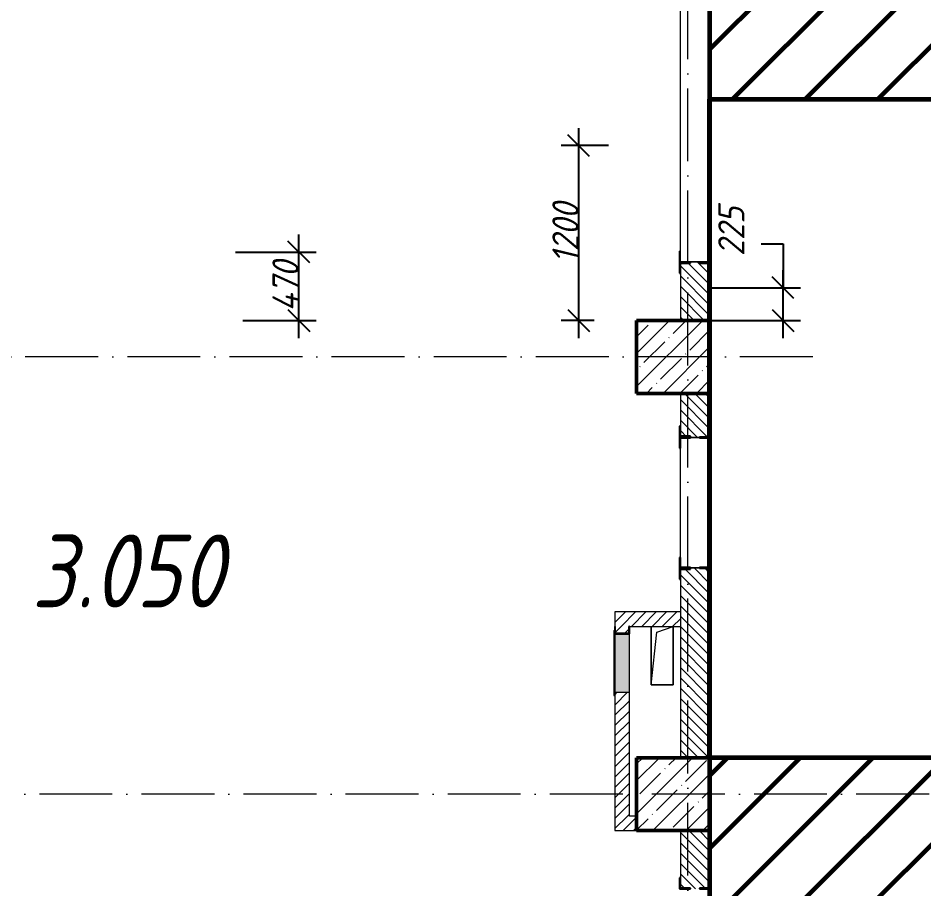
# Model space of a CAD drawing. Header units: millimetres. Extents: x -606178 to 312196, y -19338 to 632709.
# Drawn here: x -139856 to -133645, y 483625 to 489600 of the extents above; entities that cross this region are included whole.
import ezdxf

# ---------------------------------------------------------------- set-up
doc = ezdxf.new("R2010")
doc.units = ezdxf.units.MM
doc.linetypes.add('50_200_ШТРИХ_1Т_ш5_п1_п1_', pattern=[700, 500, -100, 0, -100])
for name, color, linetype, lineweight in [('6.4.1) Окр пт с инж. ПТ2.16', 3, 'Continuous', 60), ('A-____-____-DIMS', 7, 'Continuous', 9), ('A-FLOR-____-OTLN', 7, 'Continuous', 9), ('A-GENM-____-MCUT', 7, 'Continuous', 25), ('A-GENM-____-OTLN', 7, 'Continuous', 9), ('A-GENM-____-OTLN-1', 7, 'Continuous', 25), ('A-GLAZ-____-OTLN', 7, 'Continuous', 9), ('A-WALL-____-MCUT-3', 7, 'Continuous', 9), ('A-WALL-____-PATT-1', 7, 'Continuous', 9), ('A-WALL-FNSH-MCUT-1', 7, 'Continuous', 9), ('I-WALL-____-OTLN', 7, 'Continuous', 9), ('S-COLS-____-MCUT', 7, 'Continuous', 50), ('S-COLS-____-OTLN', 7, 'Continuous', 9), ('S-GRID-____-OTLN-1', 7, '50_200_ШТРИХ_1Т_ш5_п1_п1_', 9), ('Марки помещений', 7, 'Continuous', 9)]:
    doc.layers.add(name, color=color, linetype=linetype, lineweight=lineweight)
doc.layers.add('A-GLAZ-____-OTLN-1', color=7, linetype='Continuous', lineweight=9, true_color=0xc0c0c0)
doc.styles.add('ISOCPEUR_I_10', font='isocpeui.ttf', dxfattribs={"width": 0.9, "height": 180})
doc.styles.add('ISOCPEUR_I_2', font='isocpeui.ttf', dxfattribs={"width": 0.85, "height": 2.3})
doc.dimstyles.new('ISO-1_8_0_9К_СРЕДНИЙ_Кладочные_3', dxfattribs={"dimscale": 304.8, "dimtxt": 179.276612, "dimasz": 0.492126, "dimexe": 0.393701, "dimexo": 0, "dimgap": 0, "dimtad": 1, "dimdec": 3, "dimrnd": 0.001, "dimdsep": 46, "dimtxsty": 'ISOCPEUR_I_10', "dimblk1": 'OBLIQUE', "dimblk2": 'OBLIQUE', "dimsah": 1, "dimcen": 0.09, "dimdle": 0.393701, "dimazin": 0, "dimtfac": 1, "dimtdec": 4, "dimtix": 1, "dimtmove": 0, "dimatfit": 3, "dimfxl": 1, "dimtvp": 1, "dimtolj": 1, "dimtzin": 0, "dimarcsym": 2})
doc.dimstyles.new('ISO-1_8_0_9К_СРЕДНИЙ_Кладочные_4', dxfattribs={"dimscale": 304.8, "dimtxt": 179.276612, "dimasz": 0.492126, "dimexe": 0.393701, "dimexo": 0, "dimgap": 0, "dimtad": 1, "dimdec": 3, "dimrnd": 0.001, "dimdsep": 46, "dimtxsty": 'ISOCPEUR_I_10', "dimblk1": 'OBLIQUE', "dimblk2": 'OBLIQUE', "dimsah": 1, "dimcen": 0.09, "dimdle": 0.393701, "dimazin": 0, "dimtfac": 1, "dimtdec": 4, "dimtix": 1, "dimtmove": 1, "dimatfit": 3, "dimfxl": 1, "dimtvp": 1, "dimtolj": 1, "dimtzin": 0, "dimarcsym": 2})
pattern_1 = [(135, (-140714.89, 451794.26), (-35.35534, -35.35534), [])]
pattern_2 = [(45, (-140714.89, 451794.26), (-35.35534, 35.35534), [])]

# ---------------------------------------------------------------- blocks, each defined once
blk = doc.blocks.new('BSC_Колонна _Прямоугольная - 500х500-V42-АР1_План отверстий 3 этажа в осях 1-64_А-ГГ')
at = {"layer": 'S-COLS-____-OTLN'}
h = blk.add_hatch(dxfattribs=at)
h.set_pattern_fill('FP_79', color=256, style=0, pattern_type=2)
h.set_pattern_definition([(45, (-5350, -32481.04), (-114.04925, 114.04925), []), (45, (-5235.95, -32481.04), (-114.04925, 114.04925), [201.613, -40.323, 3.353, -36.97])])
h.paths.add_polyline_path([(-250, -250), (250, -250), (250, 250), (-250, 250)], flags=0)
at = {"layer": 'S-COLS-____-MCUT'}
for p, q in [((250, 250), (-250, 250)), ((-250, 250), (-250, -250)), ((250, -250), (250, 250)), ((-250, -250), (250, -250))]:
    blk.add_line(p, q, dxfattribs=at)
blk = doc.blocks.new('BSC_Колонна _Прямоугольная - 500х500-V54-АР1_План отверстий 3 этажа в осях 1-64_А-ГГ')
at = {"layer": 'S-COLS-____-OTLN'}
h = blk.add_hatch(dxfattribs=at)
h.set_pattern_fill('FP_91', color=256, style=0, pattern_type=2)
h.set_pattern_definition([(45, (-5350, -35481.04), (-114.04925, 114.04925), []), (45, (-5235.95, -35481.04), (-114.04925, 114.04925), [201.613, -40.323, 3.353, -36.97])])
h.paths.add_polyline_path([(-250, -250), (250, -250), (250, 250), (-250, 250)], flags=0)
at = {"layer": 'S-COLS-____-MCUT'}
for p, q in [((250, 250), (-250, 250)), ((-250, 250), (-250, -250)), ((250, -250), (250, 250)), ((-250, -250), (250, -250))]:
    blk.add_line(p, q, dxfattribs=at)
blk = doc.blocks.new('154_Стойка_СКБ_Уголок - СМ-2480_200-28447058-АР1_План отверстий 3 этажа в осях 1-64_А-ГГ')
at = {"layer": 'A-GENM-____-MCUT'}
for p, q in [((125, 156), (125, 81)), ((200, 156), (125, 156)), ((131, 81), (131, 150)), ((131, 150), (200, 150)), ((200, 150), (200, 156)), ((125, 81), (131, 81)), ((131, 19), (125, 19)), ((125, 19), (125, -56)), ((131, -50), (131, 19)), ((125, -56), (200, -56)), ((200, -50), (131, -50)), ((200, -56), (200, -50))]:
    blk.add_line(p, q, dxfattribs=at)
blk = doc.blocks.new('Стойка_Влож_Полоса боковая - Полоса-28346330-АР1_План отверстий 3 этажа в осях 1-64_А-ГГ')
at = {"layer": 'A-GENM-____-OTLN'}
for p, q in [((-5, -31), (-5, 31)), ((0, 31), (0, -31))]:
    blk.add_line(p, q, dxfattribs=at)
blk = doc.blocks.new('Стойка_Влож_Уголок - Уголок-28346305-АР1_План отверстий 3 этажа в осях 1-64_А-ГГ')
at = {"layer": 'A-GENM-____-MCUT'}
for p, q in [((75, 75), (0, 75)), ((6, 69), (75, 69)), ((6, 0), (6, 69)), ((75, 69), (75, 75)), ((0, 0), (6, 0))]:
    blk.add_line(p, q, dxfattribs=at)
blk = doc.blocks.new('Стойка_Влож_Уголок - Уголок-28346304-АР1_План отверстий 3 этажа в осях 1-64_А-ГГ')
at = {"layer": 'A-GENM-____-MCUT'}
for p, q in [((6, 0), (0, 0)), ((6, -69), (6, 0)), ((0, -75), (75, -75)), ((75, -69), (6, -69)), ((75, -75), (75, -69))]:
    blk.add_line(p, q, dxfattribs=at)
blk = doc.blocks.new('154_Стойка_СКБ_Уголок - СМ-2480_200-28346303-АР1_План отверстий 3 этажа в осях 1-64_А-ГГ')
at = {"layer": 'A-GENM-____-MCUT'}
for p, q in [((125, 156), (125, 81)), ((200, 156), (125, 156)), ((131, 81), (131, 150)), ((131, 150), (200, 150)), ((200, 150), (200, 156)), ((125, 81), (131, 81)), ((131, 19), (125, 19)), ((125, 19), (125, -56)), ((131, -50), (131, 19)), ((125, -56), (200, -56)), ((200, -50), (131, -50)), ((200, -56), (200, -50))]:
    blk.add_line(p, q, dxfattribs=at)
blk = doc.blocks.new('Стойка_Влож_Полоса боковая - Полоса-28213942-АР1_План отверстий 3 этажа в осях 1-64_А-ГГ')
at = {"layer": 'A-GENM-____-OTLN'}
for p, q in [((-5, 60), (0, 60)), ((-5, -60), (-5, 60)), ((0, 31), (0, -31)), ((0, -60), (-5, -60))]:
    blk.add_line(p, q, dxfattribs=at)
blk = doc.blocks.new('Стойка_Влож_Уголок_Опорный - Уголок-28213941-АР1_План отверстий 3 этажа в осях 1-64_А-ГГ')
at = {"layer": 'A-GENM-____-OTLN'}
for p, q in [((-212, -6), (-212, 0)), ((0, 0), (0, -6)), ((-212, -75), (-212, -6)), ((-212, -6), (-206, -6)), ((-6, -6), (0, -6)), ((0, -6), (0, -75)), ((-212, -75), (-206, -75)), ((-6, -75), (0, -75))]:
    blk.add_line(p, q, dxfattribs=at)
blk = doc.blocks.new('Фахверк_СКБ_Уголок - 200_3960-28268576-АР1_План отверстий 3 этажа в осях 1-64_А-ГГ')
at = {"layer": 'A-GENM-____-MCUT'}
for p, q in [((200, 156), (125, 156)), ((125, 156), (125, 81)), ((131, 81), (131, 150)), ((131, 150), (200, 150)), ((200, 150), (200, 156)), ((125, 81), (131, 81)), ((131, 19), (125, 19)), ((125, 19), (125, -56)), ((131, -50), (131, 19)), ((125, -56), (200, -56)), ((200, -50), (131, -50)), ((200, -56), (200, -50))]:
    blk.add_line(p, q, dxfattribs=at)
blk = doc.blocks.new('AR_Отверстие Ниша - Лючок-32405374-АР1_План отверстий 3 этажа в осях 1-64_А-ГГ')
at = {"layer": 'A-GLAZ-____-OTLN'}
blk.add_hatch(color=256, dxfattribs=at).paths.add_polyline_path([(200, -47), (200, 50), (-200, 50), (-200, -50), (200, -50)], flags=0)
for p, q in [((200, 50), (-200, 50)), ((200, -50), (200, 50)), ((-200, -50), (200, -50))]:
    blk.add_line(p, q, dxfattribs=at)
blk = doc.blocks.new('Л_Общий_Лючок - Лючок-29684370-АР1_План отверстий 3 этажа в осях 1-64_А-ГГ')
at = {"layer": 'A-GLAZ-____-OTLN-1'}
blk.add_hatch(color=256, dxfattribs=at).paths.add_polyline_path([(-24, 6), (-24, 0), (424, 0), (424, 6), (0, 6)], flags=0)
at = {"layer": 'A-GLAZ-____-OTLN'}
for p, q in [((424, 6), (-24, 6)), ((-24, 6), (-24, 0)), ((424, 6), (424, 0))]:
    blk.add_line(p, q, dxfattribs=at)
blk = doc.blocks.new('154_Фахверк_СКБ_Швеллер - Тип_100_3960_зеркало-29769493-АР1_План отверстий 3 этажа в осях 1-64_А-ГГ')
at = {"layer": 'A-GENM-____-MCUT'}
for p, q in [((175, 50), (125, 50)), ((125, 50), (125, -50)), ((128, 47), (175, 47)), ((128, -47), (128, 47)), ((175, 47), (175, 50)), ((125, -50), (175, -50)), ((175, -47), (128, -47)), ((175, -50), (175, -47))]:
    blk.add_line(p, q, dxfattribs=at)
blk = doc.blocks.new('AR_Отверстие прямоугольное _в плите_ - AR_Отверстие прямоугольное _в плите_-30459278-АР1_План отверстий 3 этажа в осях 1-64_А-ГГ')
at = {"layer": 'A-GENM-____-OTLN'}
for p, q in [((-75, 200), (-75, -200)), ((-37.5, 162.5), (75, 200)), ((75, -200), (75, 200)), ((-75, -200), (-37.5, 162.5)), ((-75, -200), (75, -200))]:
    blk.add_line(p, q, dxfattribs=at)
blk = doc.blocks.new('_Oblique')
at = {"color": 0, "linetype": 'ByBlock', "lineweight": -2}
blk.add_line((-0.5, -0.5), (0.5, 0.5), dxfattribs=at)
blk = doc.blocks.new('*D5115')
at = {"layer": 'A-____-____-DIMS', "color": 0, "lineweight": -2, "transparency": 16777216}
for p, q in [((-136012.9, 488845.3), (-136012.9, 487405.3)), ((-135808.9, 488725.3), (-136132.9, 488725.3)), ((-135906.9, 487525.3), (-136132.9, 487525.3))]:
    blk.add_line(p, q, dxfattribs=at)
at = {"layer": 'Defpoints', "color": 0, "transparency": 16777216}
for p in [(-135808.9, 488725.3), (-136012.9, 487525.3), (-135906.9, 487525.3)]:
    blk.add_point(p, dxfattribs=at)
at = {"layer": 'A-____-____-DIMS', "color": 0, "lineweight": -2, "transparency": 16777216, "xscale": 150, "yscale": 150, "zscale": 150}
for p, rotation in [((-136012.9, 488725.3), 90), ((-136012.9, 487525.3), 270)]:
    blk.add_blockref('_Oblique', p, dxfattribs=dict(at, rotation=rotation))
at = {"layer": 'A-____-____-DIMS', "color": 0, "transparency": 16777216, "insert": (-136102.9, 488125.3), "char_height": 180, "width": 504.733, "attachment_point": 5, "rotation": 90, "style": 'ISOCPEUR_I_10'}
blk.add_mtext('\\A1;1200', dxfattribs=at)
blk = doc.blocks.new('*D5116')
at = {"layer": 'A-____-____-DIMS', "color": 0, "lineweight": -2, "transparency": 16777216}
for p, q in [((-137931.4, 487405.3), (-137931.4, 488115.3)), ((-138366.2, 487995.3), (-137811.4, 487995.3)), ((-138314.9, 487525.3), (-137811.4, 487525.3))]:
    blk.add_line(p, q, dxfattribs=at)
at = {"layer": 'Defpoints', "color": 0, "transparency": 16777216}
for p in [(-138366.2, 487995.3), (-137931.4, 487995.3), (-138314.9, 487525.3)]:
    blk.add_point(p, dxfattribs=at)
at = {"layer": 'A-____-____-DIMS', "color": 0, "lineweight": -2, "transparency": 16777216, "xscale": 150, "yscale": 150, "zscale": 150}
for p, rotation in [((-137931.4, 487995.3), 90), ((-137931.4, 487525.3), 270)]:
    blk.add_blockref('_Oblique', p, dxfattribs=dict(at, rotation=rotation))
at = {"layer": 'A-____-____-DIMS', "color": 0, "transparency": 16777216, "insert": (-138022.6, 487760.3), "char_height": 180, "width": 426.127, "attachment_point": 5, "rotation": 90, "style": 'ISOCPEUR_I_10'}
blk.add_mtext('\\A1;470', dxfattribs=at)
blk = doc.blocks.new('*D5195')
at = {"layer": 'A-____-____-DIMS', "color": 0, "lineweight": -2, "transparency": 16777216}
for p, q in [((-134761, 488051.8), (-134611, 488051.8)), ((-134611, 488051.8), (-134611, 487750.3)), ((-134611, 487405.3), (-134611, 487870.3)), ((-135114.9, 487750.3), (-134491, 487750.3)), ((-135114.9, 487525.3), (-134491, 487525.3))]:
    blk.add_line(p, q, dxfattribs=at)
at = {"layer": 'Defpoints', "color": 0, "transparency": 16777216}
for p in [(-135114.9, 487750.3), (-134611, 487750.3), (-135114.9, 487525.3)]:
    blk.add_point(p, dxfattribs=at)
at = {"layer": 'A-____-____-DIMS', "color": 0, "lineweight": -2, "transparency": 16777216, "xscale": 150, "yscale": 150, "zscale": 150}
for p, rotation in [((-134611, 487750.3), 90), ((-134611, 487525.3), 270)]:
    blk.add_blockref('_Oblique', p, dxfattribs=dict(at, rotation=rotation))
at = {"layer": 'A-____-____-DIMS', "color": 0, "transparency": 16777216, "insert": (-135055.4, 487967), "char_height": 180, "width": 409.578, "attachment_point": 1, "rotation": 90, "line_spacing_factor": 1.149209, "style": 'ISOCPEUR_I_10'}
blk.add_mtext('\\A1;225', dxfattribs=at)

msp = doc.modelspace()

# ---------------------------------------------------------------- hatches: boundary and pattern name
at = {"layer": '6.4.1) Окр пт с инж. ПТ2.16'}
h = msp.add_hatch(dxfattribs=at)
h.set_pattern_fill('ANSI31', color=256, scale=111)
h.paths.add_polyline_path([(-126614.891, 499025.3011), (-126614.891, 499175.3011), (-126814.891, 499175.3011), (-126814.891, 499275.3011), (-127239.891, 499275.3011), (-127239.891, 499269.3011), (-127314.891, 499269.3011), (-129114.891, 499270.6857), (-129114.891, 499269.3011), (-129189.891, 499269.3011), (-130614.891, 499270.7442), (-130614.891, 499025.3011), (-130614.891, 498700.3011), (-130608.891, 498700.3011), (-130608.891, 498625.3011), (-130610.68, 497000.3011), (-130608.891, 497000.3011), (-130608.891, 496931.3011), (-130608.891, 496925.3011), (-130608.891, 496850.3011), (-130614.891, 493175.3011), (-135114.891, 493175.3011), (-135114.891, 489800.3011), (-135108.891, 489800.3011), (-135108.891, 489725.3011), (-135109.4294, 489043.3075), (-131114.891, 489043.3075), (-131114.891, 493100.3011), (-126814.891, 493100.3011), (-126364.891, 493100.3011), (-126364.891, 493225.3011), (-126370.891, 493225.3011), (-126370.891, 493300.3011), (-126370.0625, 494125.3011), (-126370.891, 494125.3011), (-126370.891, 494200.3011), (-126370.891, 494275.3011), (-126365.191, 499025.3011)])
h.paths.add_polyline_path([(-126814.891, 493100.3011), (-131114.891, 493100.3011), (-131114.891, 490525.3011), (-130614.891, 490525.3011), (-130614.891, 490025.3011), (-131114.891, 490025.3011), (-131114.891, 489043.3075), (-126814.891, 489043.3075)], flags=17)
h = msp.add_hatch(dxfattribs=at)
h.set_pattern_fill('ANSI31', color=256, scale=111)
h.paths.add_polyline_path([(-126814.891, 484825.3011), (-126364.891, 484825.3011), (-126364.891, 486725.3011), (-126814.891, 486725.3011), (-126814.891, 489043.3075), (-131114.891, 489043.3075), (-131114.891, 484525.3011), (-130614.891, 484525.3011), (-130614.891, 484025.3011), (-126814.891, 484025.3011), (-126814.891, 484525.3011)])
h.paths.add_polyline_path([(-126820.891, 483425.3011), (-126820.891, 483500.3011), (-126818.5136, 484025.3011), (-130614.891, 484025.3011), (-130614.891, 482125.3011), (-126814.891, 482125.3011), (-126814.891, 482200.3011), (-126820.891, 482200.3011), (-126820.891, 482275.3011), (-126818.1851, 483425.3011)])
h.paths.add_polyline_path([(-130614.891, 484025.3011), (-131114.891, 484025.3011), (-131114.891, 484525.3011), (-135114.891, 484525.3011), (-135114.891, 484025.3011), (-135114.891, 482125.3011), (-130614.891, 482125.3011)])
at = {"layer": 'A-WALL-____-PATT-1'}
h = msp.add_hatch(dxfattribs=at)
h.set_pattern_fill('FP_6', color=256, style=0, pattern_type=2)
h.set_pattern_definition(pattern_1)
h.paths.add_polyline_path([(-135154.891, 487525.3011), (-135114.891, 487525.3011), (-135114.891, 487919.3011), (-135183.891, 487919.3011), (-135183.891, 487925.3011), (-135245.891, 487925.3011), (-135245.891, 487919.3011), (-135314.891, 487919.3011), (-135314.891, 487525.3011), (-135274.891, 487525.3011)], flags=0)
h.paths.add_polyline_path([(-135245.891, 489725.3011), (-135183.891, 489725.3011), (-135183.891, 489731.3011), (-135114.891, 489731.3011), (-135114.891, 490025.3011), (-135314.891, 490025.3011), (-135314.891, 489731.3011), (-135245.891, 489731.3011)], flags=0)
h = msp.add_hatch(dxfattribs=at)
h.set_pattern_fill('FP_6', color=256, style=0, pattern_type=2)
h.set_pattern_definition(pattern_1)
h.paths.add_polyline_path([(-135114.891, 484525.3011), (-135114.891, 485825.3011), (-135314.891, 485825.3011), (-135314.891, 484525.3011)], flags=0)
h.paths.add_polyline_path([(-135274.891, 486725.3011), (-135114.891, 486725.3011), (-135114.891, 487025.3011), (-135314.891, 487025.3011), (-135314.891, 486725.3011)], flags=0)
h = msp.add_hatch(dxfattribs=at)
h.set_pattern_fill('FP_5', color=256, style=0, pattern_type=2)
h.set_pattern_definition(pattern_2)
h.paths.add_polyline_path([(-135314.891, 485425.3011), (-135314.891, 485525.3011), (-135764.891, 485525.3011), (-135764.891, 485425.3011), (-135426.175, 485425.3011)], flags=0)
h = msp.add_hatch(dxfattribs=at)
h.set_pattern_fill('FP_5', color=256, style=0, pattern_type=2)
h.set_pattern_definition(pattern_2)
h.paths.add_polyline_path([(-135764.891, 484125.3011), (-135664.891, 484125.3011), (-135664.891, 484975.3011), (-135764.891, 484975.3011)], flags=0)
h.paths.add_polyline_path([(-135667.891, 485378.3011), (-135667.891, 485425.3011), (-135761.891, 485425.3011), (-135761.891, 485378.3011)], flags=0)
h = msp.add_hatch(dxfattribs=at)
h.set_pattern_fill('FP_5', color=256, style=0, pattern_type=2)
h.set_pattern_definition(pattern_2)
h.paths.add_polyline_path([(-135764.891, 484025.3011), (-135614.891, 484025.3011), (-135614.891, 484125.3011), (-135764.891, 484125.3011)], flags=0)
h = msp.add_hatch(dxfattribs=at)
h.set_pattern_fill('FP_6', color=256, style=0, pattern_type=2)
h.set_pattern_definition(pattern_1)
h.paths.add_polyline_path([(-135114.891, 478525.3011), (-135114.891, 481919.3011), (-135183.891, 481919.3011), (-135183.891, 481925.3011), (-135245.891, 481925.3011), (-135245.891, 481919.3011), (-135314.891, 481919.3011), (-135314.891, 478525.3011)], flags=0)
h.paths.add_polyline_path([(-135183.891, 483625.3011), (-135183.891, 483631.3011), (-135114.891, 483631.3011), (-135114.891, 484025.3011), (-135314.891, 484025.3011), (-135314.891, 483631.3011), (-135245.891, 483631.3011), (-135245.891, 483625.3011)], flags=0)

# ---------------------------------------------------------------- linework, layer by layer
msp.add_lwpolyline([(-135114.891, 461325.3011), (-131145.212, 461325.3011), (-131145.212, 493175.3011), (-135114.891, 493175.3011)], close=True)
at = {"layer": '6.4.1) Окр пт с инж. ПТ2.16'}
for points in [[(-135114.891, 482125.3011), (-126364.891, 482125.3011), (-126364.891, 499275.3011), (-135114.891, 499275.3011)], [(-131114.891, 484525.3011), (-135114.891, 484525.3011), (-135114.891, 489043.3075), (-131114.891, 489043.3075)]]:
    msp.add_lwpolyline(points, close=True, dxfattribs=at)
at = {"layer": 'A-FLOR-____-OTLN'}
for p, q in [((-135514.891, 485025.3011), (-135514.891, 485425.3011)), ((-135364.891, 485425.3011), (-135364.891, 485025.3011)), ((-135364.891, 485025.3011), (-135514.891, 485025.3011))]:
    msp.add_line(p, q, dxfattribs=at)
at = {"layer": 'A-WALL-____-MCUT-3'}
for p, q in [((-135314.891, 487850.3011), (-135314.891, 487525.3011)), ((-135114.891, 487525.3011), (-135114.891, 487850.3011)), ((-135314.891, 487025.3011), (-135314.891, 486725.3011)), ((-135114.891, 486725.3011), (-135114.891, 487025.3011)), ((-135314.891, 485825.3011), (-135314.891, 484525.3011)), ((-135114.891, 484525.3011), (-135114.891, 485825.3011)), ((-135314.891, 484025.3011), (-135314.891, 483700.3011)), ((-135114.891, 483700.3011), (-135114.891, 484025.3011))]:
    msp.add_line(p, q, dxfattribs=at)
at = {"layer": 'A-WALL-FNSH-MCUT-1'}
for p, q in [((-135314.891, 485525.3011), (-135764.891, 485525.3011)), ((-135764.891, 485525.3011), (-135764.891, 485425.3011)), ((-135664.891, 485425.3011), (-135314.891, 485425.3011)), ((-135764.891, 484975.3011), (-135764.891, 484025.3011)), ((-135664.891, 484125.3011), (-135664.891, 484975.3011)), ((-135614.891, 484125.3011), (-135664.891, 484125.3011)), ((-135764.891, 484025.3011), (-135614.891, 484025.3011))]:
    msp.add_line(p, q, dxfattribs=at)
at = {"layer": 'I-WALL-____-OTLN'}
for p, q in [((-135314.891, 487925.3011), (-135314.891, 489725.3011)), ((-135114.891, 487955.3011), (-135114.891, 487925.3011)), ((-135314.891, 485900.3011), (-135314.891, 486650.3011))]:
    msp.add_line(p, q, dxfattribs=at)
at = {"layer": 'S-GRID-____-OTLN-1'}
for p, q in [((-135264.891, 447311.6528), (-135264.891, 501675.2188)), ((-134406.4051, 487275.3011), (-145383.6612, 487275.3011)), ((-114007.1518, 484275.3011), (-145383.6612, 484275.3011))]:
    msp.add_line(p, q, dxfattribs=at)

# ---------------------------------------------------------------- block references
at = {"layer": 'A-GENM-____-OTLN'}
for name, p, rotation in [('Стойка_Влож_Уголок_Опорный - Уголок-28213941-АР1_План отверстий 3 этажа в осях 1-64_А-ГГ', (-135320.891, 487925.3011), 180), ('Стойка_Влож_Полоса боковая - Полоса-28213942-АР1_План отверстий 3 этажа в осях 1-64_А-ГГ', (-135214.891, 487925.3011), 269.9999999999999), ('Стойка_Влож_Уголок - Уголок-28346305-АР1_План отверстий 3 этажа в осях 1-64_А-ГГ', (-135245.891, 486725.3011), 89.99999999999991), ('Стойка_Влож_Полоса боковая - Полоса-28346330-АР1_План отверстий 3 этажа в осях 1-64_А-ГГ', (-135214.891, 486725.3011), 89.99999999999991), ('Стойка_Влож_Уголок - Уголок-28346304-АР1_План отверстий 3 этажа в осях 1-64_А-ГГ', (-135245.891, 485825.3011), 270.0000000000002), ('Стойка_Влож_Полоса боковая - Полоса-28346330-АР1_План отверстий 3 этажа в осях 1-64_А-ГГ', (-135214.891, 485825.3011), 269.9999999999999)]:
    msp.add_blockref(name, p, dxfattribs=dict(at, rotation=rotation))
msp.add_blockref('AR_Отверстие прямоугольное _в плите_ - AR_Отверстие прямоугольное _в плите_-30459278-АР1_План отверстий 3 этажа в осях 1-64_А-ГГ', (-135439.891, 485225.3011), dxfattribs=at)
at = {"layer": 'A-GENM-____-OTLN-1'}
for name, p, rotation in [('154_Стойка_СКБ_Уголок - СМ-2480_200-28346303-АР1_План отверстий 3 этажа в осях 1-64_А-ГГ', (-135264.891, 488050.3011), 269.9999999999999), ('154_Стойка_СКБ_Уголок - СМ-2480_200-28447058-АР1_План отверстий 3 этажа в осях 1-64_А-ГГ', (-135264.891, 486850.3011), 269.9999999999999), ('154_Стойка_СКБ_Уголок - СМ-2480_200-28447058-АР1_План отверстий 3 этажа в осях 1-64_А-ГГ', (-135164.891, 485700.3011), 89.99999999999991), ('154_Фахверк_СКБ_Швеллер - Тип_100_3960_зеркало-29769493-АР1_План отверстий 3 этажа в осях 1-64_А-ГГ', (-135714.891, 485250.3011), 89.99999999999993), ('Фахверк_СКБ_Уголок - 200_3960-28268576-АР1_План отверстий 3 этажа в осях 1-64_А-ГГ', (-135164.891, 483500.3011), 89.99999999999991)]:
    msp.add_blockref(name, p, dxfattribs=dict(at, rotation=rotation))
at = {"layer": 'A-GLAZ-____-OTLN'}
for name, p, rotation in [('Л_Общий_Лючок - Лючок-29684370-АР1_План отверстий 3 этажа в осях 1-64_А-ГГ', (-135764.891, 484975.3011), 89.99999999999991), ('AR_Отверстие Ниша - Лючок-32405374-АР1_План отверстий 3 этажа в осях 1-64_А-ГГ', (-135714.891, 485175.3011), 269.9999999999999)]:
    msp.add_blockref(name, p, dxfattribs=dict(at, rotation=rotation))
at = {"layer": 'S-COLS-____-OTLN'}
for name, p in [('BSC_Колонна _Прямоугольная - 500х500-V54-АР1_План отверстий 3 этажа в осях 1-64_А-ГГ', (-135364.891, 487275.3011)), ('BSC_Колонна _Прямоугольная - 500х500-V42-АР1_План отверстий 3 этажа в осях 1-64_А-ГГ', (-135364.891, 484275.3011))]:
    msp.add_blockref(name, p, dxfattribs=at)

# ---------------------------------------------------------------- texts
at = {"layer": 'Марки помещений', "insert": (-139763.6625, 486056.7278), "char_height": 500, "width": 785.65375, "attachment_point": 1, "style": 'ISOCPEUR_I_2'}
msp.add_mtext('3.050', dxfattribs=at)

# ---------------------------------------------------------------- dimensions: what is measured, and where the dimension line sits
at = {"layer": 'A-____-____-DIMS'}
for base, p1, p2, override, picture, middle in [((-136012.9216, 487525.3011), (-135808.8823, 488725.3011), (-135906.8556, 487525.3011), {"dimpost": '<>', "dimfxl": 1203.992842}, '*D5115', (-136102.9216, 488125.3011)), ((-137931.4192, 487995.3011), (-138314.891, 487525.3011), (-138366.1767, 487995.3011), {"dimpost": '<>', "dimfxl": 472.789834}, '*D5116', (-138022.5783, 487760.3011))]:
    dim = msp.add_linear_dim(base=base, p1=p1, p2=p2, angle=90, dimstyle='ISO-1_8_0_9К_СРЕДНИЙ_Кладочные_3', override=override, dxfattribs=at)
    dim.commit()
    dim.dimension.update_dxf_attribs({"geometry": picture, "text_midpoint": middle})
dim = msp.add_linear_dim(base=(-134611.0447, 487750.3011), p1=(-135114.891, 487525.3011), p2=(-135114.891, 487750.3011), angle=90, dimstyle='ISO-1_8_0_9К_СРЕДНИЙ_Кладочные_4', override={"dimpost": '<>', "dimfxl": 225}, dxfattribs=at)
dim.commit()
dim.dimension.update_dxf_attribs({"geometry": '*D5195', "text_midpoint": (-134726.2068, 488051.8289), "dimtype": 160, "text_rotation": 90})

doc.saveas('drawing.dxf')
